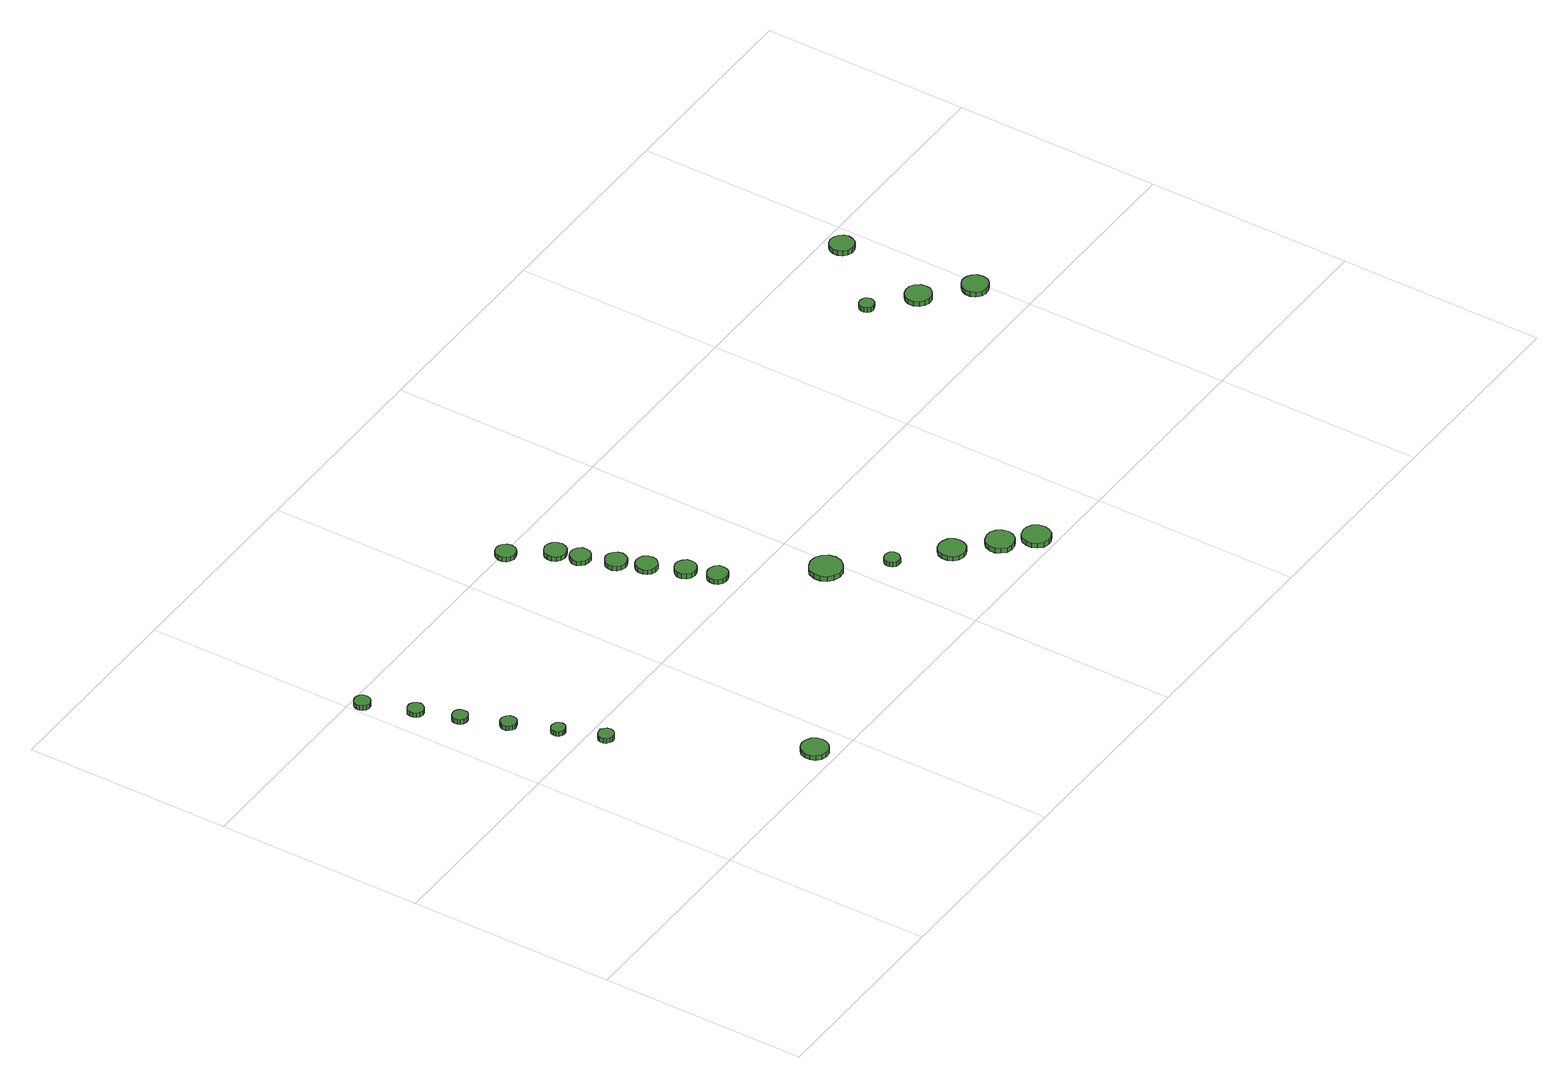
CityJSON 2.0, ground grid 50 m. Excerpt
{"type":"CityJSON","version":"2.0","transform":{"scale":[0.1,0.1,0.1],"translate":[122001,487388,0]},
"CityObjects":{
"tree1":{"type":"SolitaryVegetationObject","attributes":{"function":"something"},"geometry":[{"type":"MultiSurface","lod":"1","boundaries":[[[0,1,2,3,4,5,6,7,8,9,10,11,12,13,14]],[[15,16,17,18,19,20,21,22,23,24,25,26,27,28,29]],[[0,29,28,1]],[[1,28,27,2]],[[2,27,26,3]],[[3,26,25,4]],[[4,25,24,5]],[[5,24,23,6]],[[6,23,22,7]],[[7,22,21,8]],[[8,21,20,9]],[[9,20,19,10]],[[10,19,18,11]],[[11,18,17,12]],[[12,17,16,13]],[[13,16,15,14]],[[14,15,29,0]]]}]},
"tree2":{"type":"SolitaryVegetationObject","attributes":{"function":"something"},"geometry":[{"type":"MultiSurface","lod":"1","boundaries":[[[30,31,32,33,34,35,36,37,38,39,40,41,42,43,44]],[[45,46,47,48,49,50,51,52,53,54,55,56,57,58,59]],[[30,59,58,31]],[[31,58,57,32]],[[32,57,56,33]],[[33,56,55,34]],[[34,55,54,35]],[[35,54,53,36]],[[36,53,52,37]],[[37,52,51,38]],[[38,51,50,39]],[[39,50,49,40]],[[40,49,48,41]],[[41,48,47,42]],[[42,47,46,43]],[[43,46,45,44]],[[44,45,59,30]]]}]},
"tree3":{"type":"SolitaryVegetationObject","attributes":{"function":"something"},"geometry":[{"type":"MultiSurface","lod":"1","boundaries":[[[60,61,62,63,64,65,66,67,68,69,70,71,72,73,74]],[[75,76,77,78,79,80,81,82,83,84,85,86,87,88,89]],[[60,89,88,61]],[[61,88,87,62]],[[62,87,86,63]],[[63,86,85,64]],[[64,85,84,65]],[[65,84,83,66]],[[66,83,82,67]],[[67,82,81,68]],[[68,81,80,69]],[[69,80,79,70]],[[70,79,78,71]],[[71,78,77,72]],[[72,77,76,73]],[[73,76,75,74]],[[74,75,89,60]]]}]},
"tree4":{"type":"SolitaryVegetationObject","attributes":{"function":"something"},"geometry":[{"type":"MultiSurface","lod":"1","boundaries":[[[90,91,92,93,94,95,96,97,98,99,100,101,102,103,104]],[[105,106,107,108,109,110,111,112,113,114,115,116,117,118,119]],[[90,119,118,91]],[[91,118,117,92]],[[92,117,116,93]],[[93,116,115,94]],[[94,115,114,95]],[[95,114,113,96]],[[96,113,112,97]],[[97,112,111,98]],[[98,111,110,99]],[[99,110,109,100]],[[100,109,108,101]],[[101,108,107,102]],[[102,107,106,103]],[[103,106,105,104]],[[104,105,119,90]]]}]},
"tree5":{"type":"SolitaryVegetationObject","attributes":{"function":"something"},"geometry":[{"type":"MultiSurface","lod":"1","boundaries":[[[120,121,122,123,124,125,126,127,128,129,130,131,132,133,134]],[[135,136,137,138,139,140,141,142,143,144,145,146,147,148,149]],[[120,149,148,121]],[[121,148,147,122]],[[122,147,146,123]],[[123,146,145,124]],[[124,145,144,125]],[[125,144,143,126]],[[126,143,142,127]],[[127,142,141,128]],[[128,141,140,129]],[[129,140,139,130]],[[130,139,138,131]],[[131,138,137,132]],[[132,137,136,133]],[[133,136,135,134]],[[134,135,149,120]]]}]},
"tree6":{"type":"SolitaryVegetationObject","attributes":{"function":"something"},"geometry":[{"type":"MultiSurface","lod":"1","boundaries":[[[150,151,152,153,154,155,156,157,158,159,160,161,162,163,164]],[[165,166,167,168,169,170,171,172,173,174,175,176,177,178,179]],[[150,179,178,151]],[[151,178,177,152]],[[152,177,176,153]],[[153,176,175,154]],[[154,175,174,155]],[[155,174,173,156]],[[156,173,172,157]],[[157,172,171,158]],[[158,171,170,159]],[[159,170,169,160]],[[160,169,168,161]],[[161,168,167,162]],[[162,167,166,163]],[[163,166,165,164]],[[164,165,179,150]]]}]},
"tree7":{"type":"SolitaryVegetationObject","attributes":{"function":"something"},"geometry":[{"type":"MultiSurface","lod":"1","boundaries":[[[180,181,182,183,184,185,186,187,188,189,190,191,192,193,194]],[[195,196,197,198,199,200,201,202,203,204,205,206,207,208,209]],[[180,209,208,181]],[[181,208,207,182]],[[182,207,206,183]],[[183,206,205,184]],[[184,205,204,185]],[[185,204,203,186]],[[186,203,202,187]],[[187,202,201,188]],[[188,201,200,189]],[[189,200,199,190]],[[190,199,198,191]],[[191,198,197,192]],[[192,197,196,193]],[[193,196,195,194]],[[194,195,209,180]]]}]},
"tree8":{"type":"SolitaryVegetationObject","attributes":{"function":"something"},"geometry":[{"type":"MultiSurface","lod":"1","boundaries":[[[210,211,212,213,214,215,216,217,218,219,220,221,222,223,224]],[[225,226,227,228,229,230,231,232,233,234,235,236,237,238,239]],[[210,239,238,211]],[[211,238,237,212]],[[212,237,236,213]],[[213,236,235,214]],[[214,235,234,215]],[[215,234,233,216]],[[216,233,232,217]],[[217,232,231,218]],[[218,231,230,219]],[[219,230,229,220]],[[220,229,228,221]],[[221,228,227,222]],[[222,227,226,223]],[[223,226,225,224]],[[224,225,239,210]]]}]},
"tree9":{"type":"SolitaryVegetationObject","attributes":{"function":"something"},"geometry":[{"type":"MultiSurface","lod":"1","boundaries":[[[240,241,242,243,244,245,246,247,248,249,250,251,252,253,254]],[[255,256,257,258,259,260,261,262,263,264,265,266,267,268,269]],[[240,269,268,241]],[[241,268,267,242]],[[242,267,266,243]],[[243,266,265,244]],[[244,265,264,245]],[[245,264,263,246]],[[246,263,262,247]],[[247,262,261,248]],[[248,261,260,249]],[[249,260,259,250]],[[250,259,258,251]],[[251,258,257,252]],[[252,257,256,253]],[[253,256,255,254]],[[254,255,269,240]]]}]},
"tree10":{"type":"SolitaryVegetationObject","attributes":{"function":"something"},"geometry":[{"type":"MultiSurface","lod":"1","boundaries":[[[270,271,272,273,274,275,276,277,278,279,280,281,282,283,284]],[[285,286,287,288,289,290,291,292,293,294,295,296,297,298,299]],[[270,299,298,271]],[[271,298,297,272]],[[272,297,296,273]],[[273,296,295,274]],[[274,295,294,275]],[[275,294,293,276]],[[276,293,292,277]],[[277,292,291,278]],[[278,291,290,279]],[[279,290,289,280]],[[280,289,288,281]],[[281,288,287,282]],[[282,287,286,283]],[[283,286,285,284]],[[284,285,299,270]]]}]},
"tree11":{"type":"SolitaryVegetationObject","attributes":{"function":"something"},"geometry":[{"type":"MultiSurface","lod":"1","boundaries":[[[300,301,302,303,304,305,306,307,308,309,310,311,312,313,314]],[[315,316,317,318,319,320,321,322,323,324,325,326,327,328,329]],[[300,329,328,301]],[[301,328,327,302]],[[302,327,326,303]],[[303,326,325,304]],[[304,325,324,305]],[[305,324,323,306]],[[306,323,322,307]],[[307,322,321,308]],[[308,321,320,309]],[[309,320,319,310]],[[310,319,318,311]],[[311,318,317,312]],[[312,317,316,313]],[[313,316,315,314]],[[314,315,329,300]]]}]},
"tree12":{"type":"SolitaryVegetationObject","attributes":{"function":"something"},"geometry":[{"type":"MultiSurface","lod":"1","boundaries":[[[330,331,332,333,334,335,336,337,338,339,340,341,342,343,344]],[[345,346,347,348,349,350,351,352,353,354,355,356,357,358,359]],[[330,359,358,331]],[[331,358,357,332]],[[332,357,356,333]],[[333,356,355,334]],[[334,355,354,335]],[[335,354,353,336]],[[336,353,352,337]],[[337,352,351,338]],[[338,351,350,339]],[[339,350,349,340]],[[340,349,348,341]],[[341,348,347,342]],[[342,347,346,343]],[[343,346,345,344]],[[344,345,359,330]]]}]},
"tree13":{"type":"SolitaryVegetationObject","attributes":{"function":"something"},"geometry":[{"type":"MultiSurface","lod":"1","boundaries":[[[360,361,362,363,364,365,366,367,368,369,370,371,372,373,374]],[[375,376,377,378,379,380,381,382,383,384,385,386,387,388,389]],[[360,389,388,361]],[[361,388,387,362]],[[362,387,386,363]],[[363,386,385,364]],[[364,385,384,365]],[[365,384,383,366]],[[366,383,382,367]],[[367,382,381,368]],[[368,381,380,369]],[[369,380,379,370]],[[370,379,378,371]],[[371,378,377,372]],[[372,377,376,373]],[[373,376,375,374]],[[374,375,389,360]]]}]},
"tree14":{"type":"SolitaryVegetationObject","attributes":{"function":"something"},"geometry":[{"type":"MultiSurface","lod":"1","boundaries":[[[390,391,392,393,394,395,396,397,398,399,400,401,402,403,404]],[[405,406,407,408,409,410,411,412,413,414,415,416,417,418,419]],[[390,419,418,391]],[[391,418,417,392]],[[392,417,416,393]],[[393,416,415,394]],[[394,415,414,395]],[[395,414,413,396]],[[396,413,412,397]],[[397,412,411,398]],[[398,411,410,399]],[[399,410,409,400]],[[400,409,408,401]],[[401,408,407,402]],[[402,407,406,403]],[[403,406,405,404]],[[404,405,419,390]]]}]},
"tree15":{"type":"SolitaryVegetationObject","attributes":{"function":"something"},"geometry":[{"type":"MultiSurface","lod":"1","boundaries":[[[420,421,422,423,424,425,426,427,428,429,430,431,432,433,434]],[[435,436,437,438,439,440,441,442,443,444,445,446,447,448,449]],[[420,449,448,421]],[[421,448,447,422]],[[422,447,446,423]],[[423,446,445,424]],[[424,445,444,425]],[[425,444,443,426]],[[426,443,442,427]],[[427,442,441,428]],[[428,441,440,429]],[[429,440,439,430]],[[430,439,438,431]],[[431,438,437,432]],[[432,437,436,433]],[[433,436,435,434]],[[434,435,449,420]]]}]},
"tree16":{"type":"SolitaryVegetationObject","attributes":{"function":"something"},"geometry":[{"type":"MultiSurface","lod":"1","boundaries":[[[450,451,452,453,454,455,456,457,458,459,460,461,462,463,464]],[[465,466,467,468,469,470,471,472,473,474,475,476,477,478,479]],[[450,479,478,451]],[[451,478,477,452]],[[452,477,476,453]],[[453,476,475,454]],[[454,475,474,455]],[[455,474,473,456]],[[456,473,472,457]],[[457,472,471,458]],[[458,471,470,459]],[[459,470,469,460]],[[460,469,468,461]],[[461,468,467,462]],[[462,467,466,463]],[[463,466,465,464]],[[464,465,479,450]]]}]},
"tree17":{"type":"SolitaryVegetationObject","attributes":{"function":"something"},"geometry":[{"type":"MultiSurface","lod":"1","boundaries":[[[480,481,482,483,484,485,486,487,488,489,490,491,492,493,494]],[[495,496,497,498,499,500,501,502,503,504,505,506,507,508,509]],[[480,509,508,481]],[[481,508,507,482]],[[482,507,506,483]],[[483,506,505,484]],[[484,505,504,485]],[[485,504,503,486]],[[486,503,502,487]],[[487,502,501,488]],[[488,501,500,489]],[[489,500,499,490]],[[490,499,498,491]],[[491,498,497,492]],[[492,497,496,493]],[[493,496,495,494]],[[494,495,509,480]]]}]},
"tree18":{"type":"SolitaryVegetationObject","attributes":{"function":"something"},"geometry":[{"type":"MultiSurface","lod":"1","boundaries":[[[510,511,512,513,514,515,516,517,518,519,520,521,522,523,524]],[[525,526,527,528,529,530,531,532,533,534,535,536,537,538,539]],[[510,539,538,511]],[[511,538,537,512]],[[512,537,536,513]],[[513,536,535,514]],[[514,535,534,515]],[[515,534,533,516]],[[516,533,532,517]],[[517,532,531,518]],[[518,531,530,519]],[[519,530,529,520]],[[520,529,528,521]],[[521,528,527,522]],[[522,527,526,523]],[[523,526,525,524]],[[524,525,539,510]]]}]},
"tree19":{"type":"SolitaryVegetationObject","attributes":{"function":"something"},"geometry":[{"type":"MultiSurface","lod":"1","boundaries":[[[540,541,542,543,544,545,546,547,548,549,550,551,552,553,554]],[[555,556,557,558,559,560,561,562,563,564,565,566,567,568,569]],[[540,569,568,541]],[[541,568,567,542]],[[542,567,566,543]],[[543,566,565,544]],[[544,565,564,545]],[[545,564,563,546]],[[546,563,562,547]],[[547,562,561,548]],[[548,561,560,549]],[[549,560,559,550]],[[550,559,558,551]],[[551,558,557,552]],[[552,557,556,553]],[[553,556,555,554]],[[554,555,569,540]]]}]},
"tree20":{"type":"SolitaryVegetationObject","attributes":{"function":"something"},"geometry":[{"type":"MultiSurface","lod":"1","boundaries":[[[570,571,572,573,574,575,576,577,578,579,580,581,582,583,584]],[[585,586,587,588,589,590,591,592,593,594,595,596,597,598,599]],[[570,599,598,571]],[[571,598,597,572]],[[572,597,596,573]],[[573,596,595,574]],[[574,595,594,575]],[[575,594,593,576]],[[576,593,592,577]],[[577,592,591,578]],[[578,591,590,579]],[[579,590,589,580]],[[580,589,588,581]],[[581,588,587,582]],[[582,587,586,583]],[[583,586,585,584]],[[584,585,599,570]]]}]},
"tree21":{"type":"SolitaryVegetationObject","attributes":{"function":"something"},"geometry":[{"type":"MultiSurface","lod":"1","boundaries":[[[600,601,602,603,604,605,606,607,608,609,610,611,612,613,614]],[[615,616,617,618,619,620,621,622,623,624,625,626,627,628,629]],[[600,629,628,601]],[[601,628,627,602]],[[602,627,626,603]],[[603,626,625,604]],[[604,625,624,605]],[[605,624,623,606]],[[606,623,622,607]],[[607,622,621,608]],[[608,621,620,609]],[[609,620,619,610]],[[610,619,618,611]],[[611,618,617,612]],[[612,617,616,613]],[[613,616,615,614]],[[614,615,629,600]]]}]},
"tree22":{"type":"SolitaryVegetationObject","attributes":{"function":"something"},"geometry":[{"type":"MultiSurface","lod":"1","boundaries":[[[630,631,632,633,634,635,636,637,638,639,640,641,642,643,644]],[[645,646,647,648,649,650,651,652,653,654,655,656,657,658,659]],[[630,659,658,631]],[[631,658,657,632]],[[632,657,656,633]],[[633,656,655,634]],[[634,655,654,635]],[[635,654,653,636]],[[636,653,652,637]],[[637,652,651,638]],[[638,651,650,639]],[[639,650,649,640]],[[640,649,648,641]],[[641,648,647,642]],[[642,647,646,643]],[[643,646,645,644]],[[644,645,659,630]]]}]},
"tree23":{"type":"SolitaryVegetationObject","attributes":{"function":"something"},"geometry":[{"type":"MultiSurface","lod":"1","boundaries":[[[660,661,662,663,664,665,666,667,668,669,670,671,672,673,674]],[[675,676,677,678,679,680,681,682,683,684,685,686,687,688,689]],[[660,689,688,661]],[[661,688,687,662]],[[662,687,686,663]],[[663,686,685,664]],[[664,685,684,665]],[[665,684,683,666]],[[666,683,682,667]],[[667,682,681,668]],[[668,681,680,669]],[[669,680,679,670]],[[670,679,678,671]],[[671,678,677,672]],[[672,677,676,673]],[[673,676,675,674]],[[674,675,689,660]]]}]}
},
"vertices":[
[42,973,15],[40,981,15],[36,987,15],[29,991,15],[21,992,15],[13,989,15],[8,984,15],[4,977,15],[4,969,15],[8,962,15],[13,956,15],[21,954,15],[29,955,15],[36,959,15],[40,965,15],[40,965,2],[36,959,2],[29,955,2],[21,954,2],[13,956,2],[8,962,2],[4,969,2],[4,977,2],[8,984,2],[13,989,2],[21,992,2],[29,991,2],[36,987,2],[40,981,2],[42,973,2],
[86,861,13],[84,869,13],[79,876,13],[72,880,13],[64,880,13],[57,878,13],[51,873,13],[48,865,13],[48,857,13],[51,850,13],[57,845,13],[64,842,13],[72,843,13],[79,847,13],[84,854,13],[84,854,1],[79,847,1],[72,843,1],[64,842,1],[57,845,1],[51,850,1],[48,857,1],[48,865,1],[51,873,1],[57,878,1],[64,880,1],[72,880,1],[79,876,1],[84,869,1],[86,861,1],
[117,767,13],[116,774,13],[111,780,13],[105,784,13],[97,785,13],[90,782,13],[84,777,13],[81,770,13],[81,763,13],[84,756,13],[90,751,13],[97,748,13],[105,749,13],[111,753,13],[116,759,13],[116,759,0],[111,753,0],[105,749,0],[97,748,0],[90,751,0],[84,756,0],[81,763,0],[81,770,0],[84,777,0],[90,782,0],[97,785,0],[105,784,0],[111,780,0],[116,774,0],[117,767,0],
[156,665,13],[155,673,13],[150,679,13],[143,683,13],[135,684,13],[128,682,13],[122,676,13],[119,669,13],[119,661,13],[122,654,13],[128,649,13],[135,646,13],[143,647,13],[150,651,13],[155,657,13],[155,657,1],[150,651,1],[143,647,1],[135,646,1],[128,649,1],[122,654,1],[119,661,1],[119,669,1],[122,676,1],[128,682,1],[135,684,1],[143,683,1],[150,679,1],[155,673,1],[156,665,1],
[195,561,13],[194,568,13],[190,574,13],[184,577,13],[177,578,13],[171,576,13],[165,571,13],[163,565,13],[163,558,13],[165,552,13],[171,547,13],[177,545,13],[184,546,13],[190,549,13],[194,555,13],[194,555,0],[190,549,0],[184,546,0],[177,545,0],[171,547,0],[165,552,0],[163,558,0],[163,565,0],[165,571,0],[171,576,0],[177,578,0],[184,577,0],[190,574,0],[194,568,0],[195,561,0],
[234,461,14],[232,469,14],[227,475,14],[221,479,14],[213,479,14],[206,477,14],[200,472,14],[197,465,14],[197,457,14],[200,450,14],[206,445,14],[213,442,14],[221,443,14],[227,447,14],[232,453,14],[232,453,1],[227,447,1],[221,443,1],[213,442,1],[206,445,1],[200,450,1],[197,457,1],[197,465,1],[200,472,1],[206,477,1],[213,479,1],[221,479,1],[227,475,1],[232,469,1],[234,461,1],
[450,47,18],[447,60,18],[439,71,18],[428,77,18],[415,79,18],[402,74,18],[392,66,18],[387,53,18],[387,40,18],[392,28,18],[402,19,18],[415,15,18],[428,16,18],[439,23,18],[447,34,18],[447,34,6],[439,23,6],[428,16,6],[415,15,6],[402,19,6],[392,28,6],[387,40,6],[387,53,6],[392,66,6],[402,74,6],[415,79,6],[428,77,6],[439,71,6],[447,60,6],[450,47,6],
[657,990,17],[655,1000,17],[649,1008,17],[641,1013,17],[631,1014,17],[621,1011,17],[614,1004,17],[610,995,17],[610,985,17],[614,976,17],[621,970,17],[631,966,17],[641,968,17],[649,972,17],[655,980,17],[655,980,5],[649,972,5],[641,968,5],[631,966,5],[621,970,5],[614,976,5],[610,985,5],[610,995,5],[614,1004,5],[621,1011,5],[631,1014,5],[641,1013,5],[649,1008,5],[655,1000,5],[657,990,5],
[738,847,14],[736,857,14],[730,865,14],[721,870,14],[711,871,14],[701,868,14],[694,861,14],[689,852,14],[689,842,14],[694,833,14],[701,826,14],[711,823,14],[721,824,14],[730,829,14],[736,837,14],[736,837,2],[730,829,2],[721,824,2],[711,823,2],[701,826,2],[694,833,2],[689,842,2],[689,852,2],[694,861,2],[701,868,2],[711,871,2],[721,870,2],[730,865,2],[736,857,2],[738,847,2],
[724,902,15],[721,912,15],[715,921,15],[705,927,15],[695,928,15],[684,924,15],[676,917,15],[672,907,15],[672,896,15],[676,886,15],[684,879,15],[695,876,15],[705,877,15],[715,882,15],[721,891,15],[721,891,3],[715,882,3],[705,877,3],[695,876,3],[684,879,3],[676,886,3],[672,896,3],[672,907,3],[676,917,3],[684,924,3],[695,928,3],[705,927,3],[715,921,3],[721,912,3],[724,902,3],
[768,772,14],[765,783,14],[759,791,14],[750,797,14],[739,798,14],[729,794,14],[721,787,14],[717,778,14],[717,767,14],[721,757,14],[729,750,14],[739,747,14],[750,748,14],[759,753,14],[765,762,14],[765,762,2],[759,753,2],[750,748,2],[739,747,2],[729,750,2],[721,757,2],[717,767,2],[717,778,2],[721,787,2],[729,794,2],[739,798,2],[750,797,2],[759,791,2],[765,783,2],[768,772,2],
[792,709,14],[790,719,14],[784,728,14],[775,733,14],[764,734,14],[754,731,14],[746,724,14],[742,714,14],[742,703,14],[746,694,14],[754,687,14],[764,683,14],[775,684,14],[784,690,14],[790,698,14],[790,698,2],[784,690,2],[775,684,2],[764,683,2],[754,687,2],[746,694,2],[742,703,2],[742,714,2],[746,724,2],[754,731,2],[764,734,2],[775,733,2],[784,728,2],[790,719,2],[792,709,2],
[841,555,20],[839,565,20],[833,573,20],[824,578,20],[814,579,20],[804,576,20],[796,569,20],[792,560,20],[792,550,20],[796,540,20],[804,534,20],[814,531,20],[824,532,20],[833,537,20],[839,545,20],[839,545,7],[833,537,7],[824,532,7],[814,531,7],[804,534,7],[796,540,7],[792,550,7],[792,560,7],[796,569,7],[804,576,7],[814,579,7],[824,578,7],[833,573,7],[839,565,7],[841,555,7],
[824,627,17],[822,638,17],[815,646,17],[806,652,17],[796,653,17],[786,649,17],[778,642,17],[773,633,17],[773,622,17],[778,612,17],[786,605,17],[796,602,17],[806,603,17],[815,608,17],[822,617,17],[822,617,4],[815,608,4],[806,603,4],[796,602,4],[786,605,4],[778,612,4],[773,622,4],[773,633,4],[778,642,4],[786,649,4],[796,653,4],[806,652,4],[815,646,4],[822,638,4],[824,627,4],
[1002,367,21],[999,383,21],[989,396,21],[975,404,21],[959,405,21],[944,400,21],[932,390,21],[926,375,21],[926,359,21],[932,344,21],[944,334,21],[959,329,21],[975,330,21],[989,338,21],[999,351,21],[999,351,8],[989,338,8],[975,330,8],[959,329,8],[944,334,8],[932,344,8],[926,359,8],[926,375,8],[932,390,8],[944,400,8],[959,405,8],[975,404,8],[989,396,8],[999,383,8],[1002,367,8],
[1091,265,16],[1090,272,16],[1085,279,16],[1079,282,16],[1071,283,16],[1064,281,16],[1058,276,16],[1055,269,16],[1055,261,16],[1058,254,16],[1064,249,16],[1071,247,16],[1079,247,16],[1085,251,16],[1090,257,16],[1090,257,3],[1085,251,3],[1079,247,3],[1071,247,3],[1064,249,3],[1058,254,3],[1055,261,3],[1055,269,3],[1058,276,3],[1064,281,3],[1071,283,3],[1079,282,3],[1085,279,3],[1090,272,3],[1091,265,3],
[1205,173,15],[1202,186,15],[1195,197,15],[1183,203,15],[1170,205,15],[1157,201,15],[1147,192,15],[1142,180,15],[1142,166,15],[1147,154,15],[1157,145,15],[1170,141,15],[1183,143,15],[1195,149,15],[1202,160,15],[1202,160,3],[1195,149,3],[1183,143,3],[1170,141,3],[1157,145,3],[1147,154,3],[1142,166,3],[1142,180,3],[1147,192,3],[1157,201,3],[1170,205,3],[1183,203,3],[1195,197,3],[1202,186,3],[1205,173,3],
[1288,100,15],[1285,114,15],[1277,125,15],[1265,132,15],[1251,133,15],[1238,129,15],[1228,120,15],[1222,107,15],[1222,93,15],[1228,81,15],[1238,71,15],[1251,67,15],[1265,69,15],[1277,75,15],[1285,87,15],[1285,87,2],[1277,75,2],[1265,69,2],[1251,67,2],[1238,71,2],[1228,81,2],[1222,93,2],[1222,107,2],[1228,120,2],[1238,129,2],[1251,133,2],[1265,132,2],[1277,125,2],[1285,114,2],[1288,100,2],
[1347,43,14],[1344,57,14],[1336,68,14],[1324,75,14],[1311,76,14],[1297,72,14],[1287,63,14],[1282,50,14],[1282,36,14],[1287,24,14],[1297,14,14],[1311,10,14],[1324,11,14],[1336,18,14],[1344,30,14],[1344,30,1],[1336,18,1],[1324,11,1],[1311,10,1],[1297,14,1],[1287,24,1],[1282,36,1],[1282,50,1],[1287,63,1],[1297,72,1],[1311,76,1],[1324,75,1],[1336,68,1],[1344,57,1],[1347,43,1],
[1804,789,24],[1803,796,24],[1799,802,24],[1792,805,24],[1785,806,24],[1778,804,24],[1773,799,24],[1770,792,24],[1770,785,24],[1773,778,24],[1778,773,24],[1785,771,24],[1792,772,24],[1799,776,24],[1803,782,24],[1803,782,11],[1799,776,11],[1792,772,11],[1785,771,11],[1778,773,11],[1773,778,11],[1770,785,11],[1770,792,11],[1773,799,11],[1778,804,11],[1785,806,11],[1792,805,11],[1799,802,11],[1803,796,11],[1804,789,11],
[1907,711,24],[1905,724,24],[1897,734,24],[1886,741,24],[1873,742,24],[1861,738,24],[1851,730,24],[1846,718,24],[1846,705,24],[1851,693,24],[1861,685,24],[1873,681,24],[1886,682,24],[1897,688,24],[1905,699,24],[1905,699,11],[1897,688,11],[1886,682,11],[1873,681,11],[1861,685,11],[1851,693,11],[1846,705,11],[1846,718,11],[1851,730,11],[1861,738,11],[1873,742,11],[1886,741,11],[1897,734,11],[1905,724,11],[1907,711,11],
[2003,625,24],[2001,638,24],[1993,648,24],[1982,654,24],[1969,656,24],[1957,652,24],[1947,643,24],[1942,631,24],[1942,619,24],[1947,607,24],[1957,598,24],[1969,594,24],[1982,596,24],[1993,602,24],[2001,612,24],[2001,612,11],[1993,602,11],[1982,596,11],[1969,594,11],[1957,598,11],[1947,607,11],[1942,619,11],[1942,631,11],[1947,643,11],[1957,652,11],[1969,656,11],[1982,654,11],[1993,648,11],[2001,638,11],[2003,625,11],
[1962,947,25],[1959,959,25],[1952,968,25],[1942,974,25],[1930,976,25],[1918,972,25],[1910,964,25],[1905,953,25],[1905,941,25],[1910,930,25],[1918,922,25],[1930,918,25],[1942,919,25],[1952,925,25],[1959,935,25],[1959,935,12],[1952,925,12],[1942,919,12],[1930,918,12],[1918,922,12],[1910,930,12],[1905,941,12],[1905,953,12],[1910,964,12],[1918,972,12],[1930,976,12],[1942,974,12],[1952,968,12],[1959,959,12],[1962,947,12]
]}
